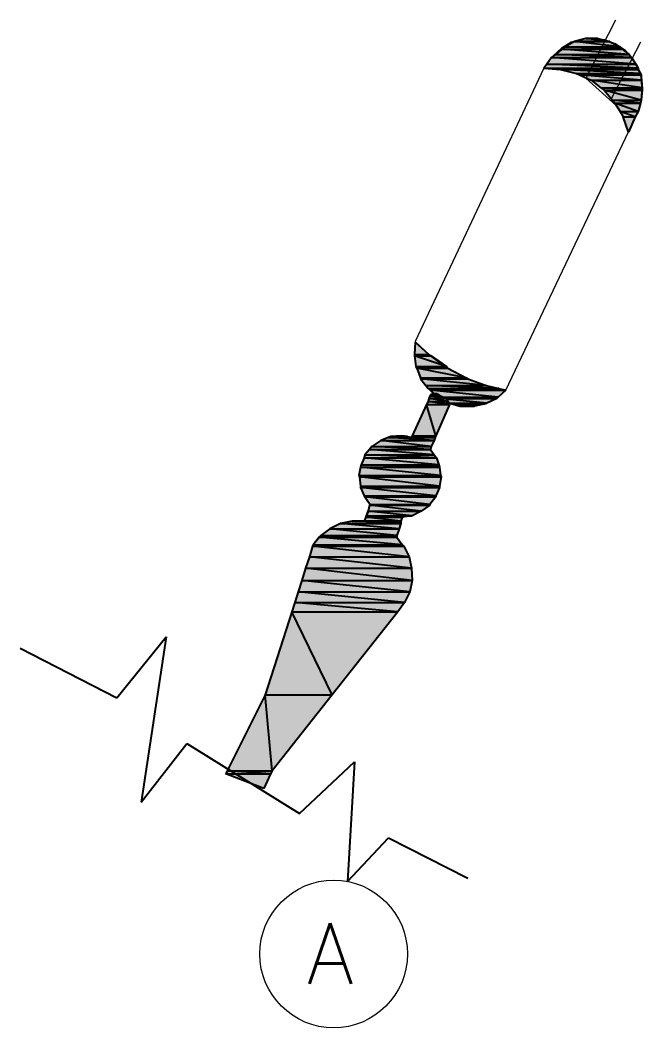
# Model space of a CAD drawing. Header units: millimetres. Extents: x 162108 to 399484, y 66362 to 138751.
# Drawn here: x 237464 to 238080, y 72262 to 73258 of the extents above; entities that cross this region are included whole.
import ezdxf

# ---------------------------------------------------------------- set-up
doc = ezdxf.new("R2010")
doc.units = ezdxf.units.MM
doc.header["$LTSCALE"] = 10
for name, color, linetype in [('12', 32, 'Continuous'), ('at_Entity', 7, 'Continuous'), ('at_Solid', 7, 'Continuous')]:
    doc.layers.add(name, color=color, linetype=linetype)
doc.styles.add('ROMANS', font='romans.shx')

msp = doc.modelspace()

# ---------------------------------------------------------------- hatches: boundary and pattern name
at = {"layer": 'at_Solid'}
for points in [[(238023.35, 73239.96), (238012.06, 73236.95), (238046.68, 73236.95)], [(238023.35, 73239.96), (238035.39, 73239.96), (238046.68, 73236.95)], [(238000.02, 73229.43), (237993.25, 73224.16), (238066.24, 73224.16)], [(238003.03, 73231.69), (238000.02, 73229.43), (238059.47, 73229.43)], [(238000.02, 73229.43), (238059.47, 73229.43), (238066.24, 73224.16)], [(238012.06, 73236.95), (238003.03, 73231.69), (238057.21, 73231.69)], [(238003.03, 73231.69), (238057.21, 73231.69), (238059.47, 73229.43)], [(238012.06, 73236.95), (238046.68, 73236.95), (238057.21, 73231.69)], [(237989.49, 73221.15), (237984.97, 73214.38), (238073.01, 73214.38)], [(237993.25, 73224.16), (237989.49, 73221.15), (238068.5, 73221.15)], [(237989.49, 73221.15), (238068.5, 73221.15), (238073.01, 73214.38)], [(237993.25, 73224.16), (238066.24, 73224.16), (238068.5, 73221.15)], [(237984.97, 73214.38), (237981.96, 73210.62), (238075.27, 73210.62)], [(237981.96, 73210.62), (237998.52, 73209.11), (238075.27, 73209.11)], [(237981.96, 73210.62), (238075.27, 73210.62), (238075.27, 73209.11)], [(237984.97, 73214.38), (238073.01, 73214.38), (238075.27, 73210.62)], [(237998.52, 73209.11), (238014.32, 73205.35), (238077.53, 73205.35)], [(237998.52, 73209.11), (238075.27, 73209.11), (238077.53, 73205.35)], [(238014.32, 73205.35), (238017.33, 73203.84), (238078.28, 73203.84)], [(238014.32, 73205.35), (238077.53, 73205.35), (238078.28, 73203.84)], [(238017.33, 73203.84), (238028.62, 73198.58), (238078.28, 73198.58)], [(238017.33, 73203.84), (238078.28, 73203.84), (238078.28, 73198.58)], [(238028.62, 73198.58), (238038.4, 73191.05), (238079.03, 73191.05)], [(238028.62, 73198.58), (238078.28, 73198.58), (238079.03, 73191.05)], [(238038.4, 73191.05), (238041.41, 73188.79), (238079.03, 73188.79)], [(238038.4, 73191.05), (238079.03, 73191.05), (238079.03, 73188.79)], [(238041.41, 73188.79), (238049.69, 73179.01), (238078.28, 73179.01)], [(238041.41, 73188.79), (238079.03, 73188.79), (238078.28, 73179.01)], [(238049.69, 73179.01), (238051.94, 73176), (238077.53, 73176)], [(238049.69, 73179.01), (238078.28, 73179.01), (238077.53, 73176)], [(238051.94, 73176), (238057.21, 73167.72), (238075.27, 73167.72)], [(238051.94, 73176), (238077.53, 73176), (238075.27, 73167.72)], [(238057.21, 73167.72), (238060.22, 73162.46), (238072.26, 73162.46)], [(238057.21, 73167.72), (238075.27, 73167.72), (238072.26, 73162.46)], [(238060.22, 73162.46), (238072.26, 73162.46), (238065.49, 73147.41)], [(237854.79, 72939.71), (237854.03, 72927.67), (237868.33, 72927.67)], [(237854.03, 72927.67), (237854.03, 72926.17), (237870.59, 72926.17)], [(237854.03, 72927.67), (237868.33, 72927.67), (237870.59, 72926.17)], [(237854.03, 72926.17), (237855.54, 72915.63), (237885.64, 72915.63)], [(237854.03, 72926.17), (237870.59, 72926.17), (237885.64, 72915.63)], [(237855.54, 72915.63), (237856.29, 72914.13), (237887.15, 72914.13)], [(237855.54, 72915.63), (237885.64, 72915.63), (237887.15, 72914.13)], [(237856.29, 72914.13), (237860.05, 72904.35), (237905.21, 72904.35)], [(237856.29, 72914.13), (237887.15, 72914.13), (237905.21, 72904.35)], [(237860.05, 72904.35), (237860.05, 72903.59), (237906.71, 72903.59)], [(237860.05, 72904.35), (237905.21, 72904.35), (237906.71, 72903.59)], [(237860.05, 72903.59), (237865.32, 72896.82), (237924.77, 72896.82)], [(237860.05, 72903.59), (237906.71, 72903.59), (237924.77, 72896.82)], [(237865.32, 72896.82), (237867.58, 72893.81), (237937.56, 72893.81)], [(237865.32, 72896.82), (237924.77, 72896.82), (237937.56, 72893.81)], [(237867.58, 72893.81), (237869.84, 72892.31), (237944.34, 72892.31)], [(237867.58, 72893.81), (237937.56, 72893.81), (237944.34, 72892.31)], [(237869.84, 72892.31), (237876.61, 72885.53), (237936.81, 72885.53)], [(237869.84, 72892.31), (237944.34, 72892.31), (237936.81, 72885.53)], [(237867.58, 72881.02), (237866.07, 72878.01), (237888.65, 72878.01)], [(237868.33, 72884.03), (237867.58, 72881.02), (237887.15, 72881.02)], [(237867.58, 72881.02), (237887.15, 72881.02), (237888.65, 72878.01)], [(237869.08, 72886.29), (237868.33, 72884.03), (237885.64, 72884.03)], [(237868.33, 72884.03), (237885.64, 72884.03), (237887.15, 72881.02)], [(237869.84, 72887.79), (237869.08, 72886.29), (237880.37, 72886.29)], [(237869.08, 72886.29), (237880.37, 72886.29), (237885.64, 72884.03)], [(237872.85, 72888.54), (237869.84, 72887.79), (237878.12, 72887.79)], [(237869.84, 72887.79), (237878.12, 72887.79), (237880.37, 72886.29)], [(237875.86, 72888.54), (237872.85, 72888.54), (237876.61, 72888.54)], [(237872.85, 72888.54), (237876.61, 72888.54), (237878.12, 72887.79)], [(237876.61, 72885.53), (237878.87, 72884.03), (237935.31, 72884.03)], [(237876.61, 72885.53), (237936.81, 72885.53), (237935.31, 72884.03)], [(237878.87, 72884.03), (237887.9, 72879.51), (237925.52, 72879.51)], [(237878.87, 72884.03), (237935.31, 72884.03), (237925.52, 72879.51)], [(237887.9, 72879.51), (237890.91, 72878.76), (237924.02, 72878.76)], [(237887.9, 72879.51), (237925.52, 72879.51), (237924.02, 72878.76)], [(237890.91, 72878.76), (237899.19, 72876.5), (237913.48, 72876.5)], [(237890.91, 72878.76), (237924.02, 72878.76), (237913.48, 72876.5)], [(237866.07, 72878.01), (237851.78, 72847.15), (237875.1, 72847.15)], [(237866.07, 72878.01), (237888.65, 72878.01), (237875.1, 72847.15)], [(237899.19, 72876.5), (237913.48, 72876.5), (237911.98, 72876.5)], [(237820.92, 72842.64), (237811.89, 72836.62), (237870.59, 72836.62)], [(237828.45, 72845.65), (237820.92, 72842.64), (237873.6, 72842.64)], [(237820.92, 72842.64), (237873.6, 72842.64), (237870.59, 72836.62)], [(237830.71, 72846.4), (237828.45, 72845.65), (237851.02, 72845.65)], [(237828.45, 72845.65), (237874.35, 72845.65), (237873.6, 72842.64)], [(237841.24, 72847.15), (237830.71, 72846.4), (237847.26, 72846.4)], [(237830.71, 72846.4), (237847.26, 72846.4), (237851.02, 72845.65)], [(237851.78, 72846.4), (237851.02, 72845.65), (237874.35, 72845.65)], [(237851.78, 72847.15), (237851.78, 72846.4), (237875.1, 72846.4)], [(237851.78, 72847.15), (237875.1, 72847.15), (237875.1, 72846.4)], [(237851.78, 72846.4), (237875.1, 72846.4), (237874.35, 72845.65)], [(237809.64, 72833.61), (237805.12, 72828.34), (237873.6, 72828.34)], [(237811.89, 72836.62), (237809.64, 72833.61), (237869.84, 72833.61)], [(237809.64, 72833.61), (237869.84, 72833.61), (237873.6, 72828.34)], [(237811.89, 72836.62), (237870.59, 72836.62), (237869.84, 72833.61)], [(237804.37, 72825.33), (237801.36, 72818.56), (237878.12, 72818.56)], [(237805.12, 72828.34), (237804.37, 72825.33), (237875.86, 72825.33)], [(237804.37, 72825.33), (237875.86, 72825.33), (237878.12, 72818.56)], [(237805.12, 72828.34), (237873.6, 72828.34), (237875.86, 72825.33)], [(237800.61, 72816.3), (237799.1, 72808.02), (237879.62, 72808.02)], [(237801.36, 72818.56), (237800.61, 72816.3), (237878.87, 72816.3)], [(237800.61, 72816.3), (237878.87, 72816.3), (237879.62, 72808.02)], [(237801.36, 72818.56), (237878.12, 72818.56), (237878.87, 72816.3)], [(237799.1, 72808.02), (237799.85, 72806.52), (237880.37, 72806.52)], [(237799.1, 72808.02), (237879.62, 72808.02), (237880.37, 72806.52)], [(237799.85, 72806.52), (237800.61, 72797.49), (237878.87, 72797.49)], [(237799.85, 72806.52), (237880.37, 72806.52), (237878.87, 72797.49)], [(237800.61, 72797.49), (237800.61, 72795.98), (237878.87, 72795.98)], [(237800.61, 72797.49), (237878.87, 72797.49), (237878.87, 72795.98)], [(237800.61, 72795.98), (237804.37, 72787.71), (237875.1, 72787.71)], [(237800.61, 72795.98), (237878.87, 72795.98), (237875.1, 72787.71)], [(237804.37, 72787.71), (237805.12, 72786.95), (237875.1, 72786.95)], [(237804.37, 72787.71), (237875.1, 72787.71), (237875.1, 72786.95)], [(237805.12, 72786.95), (237810.39, 72779.43), (237869.08, 72779.43)], [(237805.12, 72786.95), (237875.1, 72786.95), (237869.08, 72779.43)], [(237810.39, 72779.43), (237809.64, 72778.68), (237869.08, 72778.68)], [(237810.39, 72779.43), (237869.08, 72779.43), (237869.08, 72778.68)], [(237808.13, 72772.66), (237806.63, 72768.14), (237851.78, 72768.14)], [(237809.64, 72778.68), (237808.13, 72772.66), (237860.81, 72772.66)], [(237808.13, 72772.66), (237860.81, 72772.66), (237851.78, 72768.14)], [(237809.64, 72778.68), (237869.08, 72778.68), (237860.81, 72772.66)], [(237781.04, 72760.62), (237770.51, 72755.35), (237838.98, 72755.35)], [(237792.33, 72762.87), (237781.04, 72760.62), (237840.49, 72760.62)], [(237781.04, 72760.62), (237840.49, 72760.62), (237838.98, 72755.35)], [(237793.08, 72762.87), (237792.33, 72762.87), (237804.37, 72762.87)], [(237792.33, 72762.87), (237840.49, 72762.87), (237840.49, 72760.62)], [(237805.87, 72766.64), (237804.37, 72762.87), (237840.49, 72762.87)], [(237806.63, 72768.14), (237805.87, 72766.64), (237841.99, 72766.64)], [(237805.87, 72766.64), (237841.99, 72766.64), (237840.49, 72762.87)], [(237806.63, 72768.14), (237851.78, 72768.14), (237841.99, 72766.64)], [(237770.51, 72755.35), (237761.48, 72748.58), (237836.73, 72748.58)], [(237770.51, 72755.35), (237838.98, 72755.35), (237836.73, 72748.58)], [(237753.95, 72739.55), (237753.2, 72738.04), (237843.5, 72738.04)], [(237759.97, 72747.07), (237753.95, 72739.55), (237841.99, 72739.55)], [(237753.95, 72739.55), (237841.99, 72739.55), (237843.5, 72738.04)], [(237761.48, 72748.58), (237759.97, 72747.07), (237836.73, 72747.07)], [(237759.97, 72747.07), (237836.73, 72747.07), (237841.99, 72739.55)], [(237761.48, 72748.58), (237836.73, 72748.58), (237836.73, 72747.07)], [(237753.2, 72738.04), (237750.19, 72727.51), (237848.77, 72727.51)], [(237753.2, 72738.04), (237843.5, 72738.04), (237848.77, 72727.51)], [(237750.19, 72727.51), (237746.43, 72716.22), (237851.02, 72716.22)], [(237750.19, 72727.51), (237848.77, 72727.51), (237851.02, 72716.22)], [(237746.43, 72716.22), (237742.66, 72704.18), (237851.78, 72704.18)], [(237746.43, 72716.22), (237851.02, 72716.22), (237851.78, 72704.18)], [(237742.66, 72704.18), (237738.9, 72692.89), (237849.52, 72692.89)], [(237742.66, 72704.18), (237851.78, 72704.18), (237849.52, 72692.89)], [(237738.9, 72692.89), (237735.89, 72682.36), (237844.25, 72682.36)], [(237738.9, 72692.89), (237849.52, 72692.89), (237844.25, 72682.36)], [(237735.89, 72682.36), (237732.88, 72673.33), (237837.48, 72673.33)], [(237735.89, 72682.36), (237844.25, 72682.36), (237837.48, 72673.33)], [(237732.88, 72673.33), (237706.54, 72591.3), (237772.76, 72591.3)], [(237732.88, 72673.33), (237837.48, 72673.33), (237772.76, 72591.3)], [(237706.54, 72591.3), (237668.92, 72516.05), (237713.32, 72516.05)], [(237706.54, 72591.3), (237772.76, 72591.3), (237713.32, 72516.05)], [(237668.92, 72516.05), (237667.41, 72513.04), (237711.81, 72513.04)], [(237667.41, 72513.04), (237711.81, 72513.04), (237705.04, 72498.74)], [(237668.92, 72516.05), (237713.32, 72516.05), (237711.81, 72513.04)]]:
    msp.add_hatch(color=7, dxfattribs=at).paths.add_polyline_path(points)

# ---------------------------------------------------------------- linework, layer by layer
at = {"layer": 'at_Entity', "color": 7, "lineweight": 5}
for p, q in [((238052.7, 73258.02, -0.03), (238023.35, 73200.83, -0.03)), ((238020.34, 73239.21, -0.03), (238009.05, 73236.2, -0.03)), ((238031.63, 73239.96, -0.03), (238020.34, 73239.21, -0.03)), ((238042.16, 73238.46, -0.03), (238031.63, 73239.96, -0.03)), ((238052.7, 73234.7, -0.03), (238042.16, 73238.46, -0.03)), ((238000.02, 73229.43, -0.03), (237989.49, 73221.15, -0.03)), ((237999.27, 73230.18, -0.03), (237990.99, 73222.66, -0.03)), ((238009.05, 73236.2, -0.03), (237999.27, 73230.18, -0.03)), ((238012.06, 73236.95, -0.03), (238000.02, 73229.43, -0.03)), ((238077.53, 73236.2, -0.03), (238048.18, 73179.76, -0.03)), ((238062.48, 73227.92, -0.03), (238052.7, 73234.7, -0.03)), ((238070, 73219.65, -0.03), (238062.48, 73227.92, -0.03)), ((237989.49, 73221.15, -0.03), (237981.96, 73210.62, -0.03)), ((238075.27, 73209.86, -0.03), (238070, 73219.65, -0.03)), ((237981.96, 73210.62, -0.03), (237854.79, 72940.47, -0.03)), ((237998.52, 73209.11, -0.03), (237981.96, 73210.62, -0.03)), ((238014.32, 73205.35, -0.03), (237998.52, 73209.11, -0.03)), ((238079.03, 73199.33, -0.03), (238075.27, 73209.86, -0.03)), ((238028.62, 73198.58, -0.03), (238014.32, 73205.35, -0.03)), ((238023.35, 73200.83, -0.03), (238053.45, 73173.74, -0.03)), ((238041.41, 73188.79, -0.03), (238028.62, 73198.58, -0.03)), ((238078.28, 73203.84, -0.03), (238079.03, 73191.05, -0.03)), ((238079.79, 73188.04, -0.03), (238079.03, 73199.33, -0.03)), ((238051.94, 73176, -0.03), (238041.41, 73188.79, -0.03)), ((238078.28, 73179.01, -0.03), (238079.03, 73191.05, -0.03)), ((238075.27, 73167.72, -0.03), (238078.28, 73179.01, -0.03)), ((237944.34, 72892.31, -0.03), (238075.27, 73167.72, -0.03)), ((238060.22, 73162.46, -0.03), (238051.94, 73176, -0.03)), ((238065.49, 73147.41, -0.03), (238060.22, 73162.46, -0.03)), ((237854.79, 72939.71, -0.03), (237854.03, 72927.67, -0.03)), ((237854.79, 72940.47, -0.03), (237869.84, 72926.17, -0.03)), ((237854.03, 72927.67, -0.03), (237855.54, 72915.63, -0.03)), ((237869.84, 72926.17, -0.03), (237886.39, 72914.13, -0.03)), ((237855.54, 72915.63, -0.03), (237860.05, 72903.59, -0.03)), ((237886.39, 72914.13, -0.03), (237905.21, 72904.35, -0.03)), ((237860.05, 72903.59, -0.03), (237867.58, 72893.81, -0.03)), ((237861.56, 72905.1, -0.03), (237860.81, 72903.59, -0.03)), ((237905.21, 72904.35, -0.03), (237924.77, 72896.82, -0.03)), ((237867.58, 72893.81, -0.03), (237876.61, 72885.53, -0.03)), ((237924.77, 72896.82, -0.03), (237944.34, 72892.31, -0.03)), ((237935.31, 72884.03, -0.03), (237944.34, 72892.31, -0.03)), ((237876.61, 72885.53, -0.03), (237887.9, 72879.51, -0.03)), ((237887.9, 72879.51, -0.03), (237899.19, 72876.5, -0.03)), ((237911.98, 72876.5, -0.03), (237924.02, 72878.76, -0.03)), ((237924.02, 72878.76, -0.03), (237935.31, 72884.03, -0.03)), ((237899.19, 72876.5, -0.03), (237911.98, 72876.5, -0.03)), ((237820.92, 72842.64, -0.03), (237811.89, 72836.62, -0.03)), ((237830.71, 72846.4, -0.03), (237820.92, 72842.64, -0.03)), ((237841.24, 72847.15, -0.03), (237830.71, 72846.4, -0.03)), ((237851.02, 72845.65, -0.03), (237841.24, 72847.15, -0.03)), ((237811.89, 72836.62, -0.03), (237805.12, 72828.34, -0.03)), ((237805.12, 72828.34, -0.03), (237801.36, 72818.56, -0.03)), ((237801.36, 72818.56, -0.03), (237799.1, 72808.02, -0.03)), ((237799.1, 72808.02, -0.03), (237800.61, 72797.49, -0.03)), ((237800.61, 72797.49, -0.03), (237804.37, 72787.71, -0.03)), ((237804.37, 72787.71, -0.03), (237810.39, 72779.43, -0.03)), ((237804.37, 72762.87, -0.03), (237810.39, 72779.43, -0.03)), ((237781.79, 72760.62, -0.03), (237770.51, 72755.35, -0.03)), ((237793.08, 72762.87, -0.03), (237781.79, 72760.62, -0.03)), ((237804.37, 72762.87, -0.03), (237793.08, 72762.87, -0.03)), ((237836.73, 72747.07, -0.03), (237841.99, 72766.64, -0.03)), ((237770.51, 72755.35, -0.03), (237761.48, 72748.58, -0.03)), ((237706.54, 72591.3, -0.03), (237753.95, 72739.55, -0.03)), ((237761.48, 72748.58, -0.03), (237753.95, 72739.55, -0.03)), ((237843.5, 72738.04, -0.03), (237836.73, 72747.07, -0.03)), ((237848.77, 72727.51, -0.03), (237843.5, 72738.04, -0.03)), ((237851.02, 72716.22, -0.03), (237848.77, 72727.51, -0.03)), ((237851.78, 72704.18, -0.03), (237851.02, 72716.22, -0.03)), ((237849.52, 72692.89, -0.03), (237851.78, 72704.18, -0.03)), ((237844.25, 72682.36, -0.03), (237849.52, 72692.89, -0.03)), ((237837.48, 72673.33, -0.03), (237844.25, 72682.36, -0.03)), ((237712.56, 72515.3, -0.03), (237837.48, 72673.33, -0.03))]:
    msp.add_line(p, q, dxfattribs=at)
at = {"layer": 'at_Entity', "color": 7}
for p, q in [((238023.35, 73239.96, -0.03), (238012.06, 73236.95, -0.03)), ((238035.39, 73239.96, -0.03), (238023.35, 73239.96, -0.03)), ((238023.35, 73239.96, -0.03), (238035.39, 73239.96, -0.03)), ((238046.68, 73236.95, -0.03), (238023.35, 73239.96, -0.03)), ((238023.35, 73239.96, -0.03), (238035.39, 73239.96, -0.03)), ((238046.68, 73236.95, -0.03), (238023.35, 73239.96, -0.03)), ((238035.39, 73239.96, -0.03), (238046.68, 73236.95, -0.03)), ((238000.02, 73229.43, -0.03), (237993.25, 73224.16, -0.03)), ((238003.03, 73231.69, -0.03), (238000.02, 73229.43, -0.03)), ((238000.02, 73229.43, -0.03), (238059.47, 73229.43, -0.03)), ((238066.24, 73224.16, -0.03), (238000.02, 73229.43, -0.03)), ((238000.02, 73229.43, -0.03), (238059.47, 73229.43, -0.03)), ((238066.24, 73224.16, -0.03), (238000.02, 73229.43, -0.03)), ((238012.06, 73236.95, -0.03), (238003.03, 73231.69, -0.03)), ((238003.03, 73231.69, -0.03), (238057.21, 73231.69, -0.03)), ((238059.47, 73229.43, -0.03), (238003.03, 73231.69, -0.03)), ((238003.03, 73231.69, -0.03), (238057.21, 73231.69, -0.03)), ((238059.47, 73229.43, -0.03), (238003.03, 73231.69, -0.03)), ((238012.06, 73236.95, -0.03), (238046.68, 73236.95, -0.03)), ((238012.06, 73236.95, -0.03), (238046.68, 73236.95, -0.03)), ((238046.68, 73236.95, -0.03), (238012.06, 73236.95, -0.03)), ((238012.06, 73236.95, -0.03), (238046.68, 73236.95, -0.03)), ((238046.68, 73236.95, -0.03), (238012.06, 73236.95, -0.03)), ((238057.21, 73231.69, -0.03), (238012.06, 73236.95, -0.03)), ((238012.06, 73236.95, -0.03), (238046.68, 73236.95, -0.03)), ((238057.21, 73231.69, -0.03), (238012.06, 73236.95, -0.03)), ((238046.68, 73236.95, -0.03), (238057.21, 73231.69, -0.03)), ((238057.21, 73231.69, -0.03), (238059.47, 73229.43, -0.03)), ((238059.47, 73229.43, -0.03), (238066.24, 73224.16, -0.03)), ((237989.49, 73221.15, -0.03), (237984.97, 73214.38, -0.03)), ((237993.25, 73224.16, -0.03), (237989.49, 73221.15, -0.03)), ((237989.49, 73221.15, -0.03), (238068.5, 73221.15, -0.03)), ((238073.01, 73214.38, -0.03), (237989.49, 73221.15, -0.03)), ((237989.49, 73221.15, -0.03), (238068.5, 73221.15, -0.03)), ((238073.01, 73214.38, -0.03), (237989.49, 73221.15, -0.03)), ((237993.25, 73224.16, -0.03), (238066.24, 73224.16, -0.03)), ((238068.5, 73221.15, -0.03), (237993.25, 73224.16, -0.03)), ((237993.25, 73224.16, -0.03), (238066.24, 73224.16, -0.03)), ((238068.5, 73221.15, -0.03), (237993.25, 73224.16, -0.03)), ((238066.24, 73224.16, -0.03), (238068.5, 73221.15, -0.03)), ((238068.5, 73221.15, -0.03), (238073.01, 73214.38, -0.03)), ((237984.97, 73214.38, -0.03), (237981.96, 73210.62, -0.03)), ((237981.96, 73210.62, -0.03), (238075.27, 73210.62, -0.03)), ((237981.96, 73210.62, -0.03), (237998.52, 73209.11, -0.03)), ((238075.27, 73209.11, -0.03), (237981.96, 73210.62, -0.03)), ((237981.96, 73210.62, -0.03), (238075.27, 73210.62, -0.03)), ((238075.27, 73209.11, -0.03), (237981.96, 73210.62, -0.03)), ((237984.97, 73214.38, -0.03), (238073.01, 73214.38, -0.03)), ((238075.27, 73210.62, -0.03), (237984.97, 73214.38, -0.03)), ((237984.97, 73214.38, -0.03), (238073.01, 73214.38, -0.03)), ((238075.27, 73210.62, -0.03), (237984.97, 73214.38, -0.03)), ((237998.52, 73209.11, -0.03), (238075.27, 73209.11, -0.03)), ((237998.52, 73209.11, -0.03), (238014.32, 73205.35, -0.03)), ((238077.53, 73205.35, -0.03), (237998.52, 73209.11, -0.03)), ((237998.52, 73209.11, -0.03), (238075.27, 73209.11, -0.03)), ((238077.53, 73205.35, -0.03), (237998.52, 73209.11, -0.03)), ((238073.01, 73214.38, -0.03), (238075.27, 73210.62, -0.03)), ((238075.27, 73210.62, -0.03), (238075.27, 73209.11, -0.03)), ((238075.27, 73209.11, -0.03), (238077.53, 73205.35, -0.03)), ((238014.32, 73205.35, -0.03), (238077.53, 73205.35, -0.03)), ((238014.32, 73205.35, -0.03), (238017.33, 73203.84, -0.03)), ((238078.28, 73203.84, -0.03), (238014.32, 73205.35, -0.03)), ((238014.32, 73205.35, -0.03), (238077.53, 73205.35, -0.03)), ((238078.28, 73203.84, -0.03), (238014.32, 73205.35, -0.03)), ((238017.33, 73203.84, -0.03), (238078.28, 73203.84, -0.03)), ((238017.33, 73203.84, -0.03), (238028.62, 73198.58, -0.03)), ((238078.28, 73198.58, -0.03), (238017.33, 73203.84, -0.03)), ((238017.33, 73203.84, -0.03), (238078.28, 73203.84, -0.03)), ((238078.28, 73198.58, -0.03), (238017.33, 73203.84, -0.03)), ((238028.62, 73198.58, -0.03), (238078.28, 73198.58, -0.03)), ((238028.62, 73198.58, -0.03), (238038.4, 73191.05, -0.03)), ((238079.03, 73191.05, -0.03), (238028.62, 73198.58, -0.03)), ((238028.62, 73198.58, -0.03), (238078.28, 73198.58, -0.03)), ((238079.03, 73191.05, -0.03), (238028.62, 73198.58, -0.03)), ((238077.53, 73205.35, -0.03), (238078.28, 73203.84, -0.03)), ((238078.28, 73203.84, -0.03), (238078.28, 73198.58, -0.03)), ((238078.28, 73198.58, -0.03), (238079.03, 73191.05, -0.03)), ((238038.4, 73191.05, -0.03), (238079.03, 73191.05, -0.03)), ((238038.4, 73191.05, -0.03), (238041.41, 73188.79, -0.03)), ((238079.03, 73188.79, -0.03), (238038.4, 73191.05, -0.03)), ((238038.4, 73191.05, -0.03), (238079.03, 73191.05, -0.03)), ((238079.03, 73188.79, -0.03), (238038.4, 73191.05, -0.03)), ((238041.41, 73188.79, -0.03), (238079.03, 73188.79, -0.03)), ((238041.41, 73188.79, -0.03), (238049.69, 73179.01, -0.03)), ((238078.28, 73179.01, -0.03), (238041.41, 73188.79, -0.03)), ((238041.41, 73188.79, -0.03), (238079.03, 73188.79, -0.03)), ((238078.28, 73179.01, -0.03), (238041.41, 73188.79, -0.03)), ((238079.03, 73188.79, -0.03), (238078.28, 73179.01, -0.03)), ((238079.03, 73191.05, -0.03), (238079.03, 73188.79, -0.03)), ((238049.69, 73179.01, -0.03), (238078.28, 73179.01, -0.03)), ((238049.69, 73179.01, -0.03), (238051.94, 73176, -0.03)), ((238077.53, 73176, -0.03), (238049.69, 73179.01, -0.03)), ((238049.69, 73179.01, -0.03), (238078.28, 73179.01, -0.03)), ((238077.53, 73176, -0.03), (238049.69, 73179.01, -0.03)), ((238078.28, 73179.01, -0.03), (238077.53, 73176, -0.03)), ((238051.94, 73176, -0.03), (238077.53, 73176, -0.03)), ((238051.94, 73176, -0.03), (238057.21, 73167.72, -0.03)), ((238075.27, 73167.72, -0.03), (238051.94, 73176, -0.03)), ((238051.94, 73176, -0.03), (238077.53, 73176, -0.03)), ((238075.27, 73167.72, -0.03), (238051.94, 73176, -0.03)), ((238057.21, 73167.72, -0.03), (238075.27, 73167.72, -0.03)), ((238057.21, 73167.72, -0.03), (238060.22, 73162.46, -0.03)), ((238072.26, 73162.46, -0.03), (238057.21, 73167.72, -0.03)), ((238057.21, 73167.72, -0.03), (238075.27, 73167.72, -0.03)), ((238072.26, 73162.46, -0.03), (238057.21, 73167.72, -0.03)), ((238075.27, 73167.72, -0.03), (238072.26, 73162.46, -0.03)), ((238077.53, 73176, -0.03), (238075.27, 73167.72, -0.03)), ((238060.22, 73162.46, -0.03), (238072.26, 73162.46, -0.03)), ((238060.22, 73162.46, -0.03), (238072.26, 73162.46, -0.03)), ((238065.49, 73147.41, -0.03), (238060.22, 73162.46, -0.03)), ((238072.26, 73162.46, -0.03), (238065.49, 73147.41, -0.03)), ((237854.79, 72939.71, -0.03), (237854.03, 72927.67, -0.03)), ((237868.33, 72927.67, -0.03), (237854.79, 72939.71, -0.03)), ((237854.03, 72927.67, -0.03), (237868.33, 72927.67, -0.03)), ((237854.03, 72927.67, -0.03), (237854.03, 72926.17, -0.03)), ((237870.59, 72926.17, -0.03), (237854.03, 72927.67, -0.03)), ((237854.03, 72927.67, -0.03), (237868.33, 72927.67, -0.03)), ((237870.59, 72926.17, -0.03), (237854.03, 72927.67, -0.03)), ((237854.03, 72926.17, -0.03), (237870.59, 72926.17, -0.03)), ((237854.03, 72926.17, -0.03), (237855.54, 72915.63, -0.03)), ((237885.64, 72915.63, -0.03), (237854.03, 72926.17, -0.03)), ((237854.03, 72926.17, -0.03), (237870.59, 72926.17, -0.03)), ((237885.64, 72915.63, -0.03), (237854.03, 72926.17, -0.03)), ((237868.33, 72927.67, -0.03), (237870.59, 72926.17, -0.03)), ((237870.59, 72926.17, -0.03), (237885.64, 72915.63, -0.03)), ((237855.54, 72915.63, -0.03), (237885.64, 72915.63, -0.03)), ((237855.54, 72915.63, -0.03), (237856.29, 72914.13, -0.03)), ((237887.15, 72914.13, -0.03), (237855.54, 72915.63, -0.03)), ((237855.54, 72915.63, -0.03), (237885.64, 72915.63, -0.03)), ((237887.15, 72914.13, -0.03), (237855.54, 72915.63, -0.03)), ((237856.29, 72914.13, -0.03), (237887.15, 72914.13, -0.03)), ((237856.29, 72914.13, -0.03), (237860.05, 72904.35, -0.03)), ((237905.21, 72904.35, -0.03), (237856.29, 72914.13, -0.03)), ((237856.29, 72914.13, -0.03), (237887.15, 72914.13, -0.03)), ((237905.21, 72904.35, -0.03), (237856.29, 72914.13, -0.03)), ((237885.64, 72915.63, -0.03), (237887.15, 72914.13, -0.03)), ((237887.15, 72914.13, -0.03), (237905.21, 72904.35, -0.03)), ((237860.05, 72904.35, -0.03), (237905.21, 72904.35, -0.03)), ((237860.05, 72904.35, -0.03), (237860.05, 72903.59, -0.03)), ((237906.71, 72903.59, -0.03), (237860.05, 72904.35, -0.03)), ((237860.05, 72904.35, -0.03), (237905.21, 72904.35, -0.03)), ((237906.71, 72903.59, -0.03), (237860.05, 72904.35, -0.03)), ((237860.05, 72903.59, -0.03), (237906.71, 72903.59, -0.03)), ((237860.05, 72903.59, -0.03), (237865.32, 72896.82, -0.03)), ((237924.77, 72896.82, -0.03), (237860.05, 72903.59, -0.03)), ((237860.05, 72903.59, -0.03), (237906.71, 72903.59, -0.03)), ((237924.77, 72896.82, -0.03), (237860.05, 72903.59, -0.03)), ((237905.21, 72904.35, -0.03), (237906.71, 72903.59, -0.03)), ((237906.71, 72903.59, -0.03), (237924.77, 72896.82, -0.03)), ((237865.32, 72896.82, -0.03), (237924.77, 72896.82, -0.03)), ((237865.32, 72896.82, -0.03), (237867.58, 72893.81, -0.03)), ((237937.56, 72893.81, -0.03), (237865.32, 72896.82, -0.03)), ((237865.32, 72896.82, -0.03), (237924.77, 72896.82, -0.03)), ((237937.56, 72893.81, -0.03), (237865.32, 72896.82, -0.03)), ((237867.58, 72893.81, -0.03), (237937.56, 72893.81, -0.03)), ((237867.58, 72893.81, -0.03), (237869.84, 72892.31, -0.03)), ((237944.34, 72892.31, -0.03), (237867.58, 72893.81, -0.03)), ((237867.58, 72893.81, -0.03), (237937.56, 72893.81, -0.03)), ((237944.34, 72892.31, -0.03), (237867.58, 72893.81, -0.03)), ((237869.84, 72892.31, -0.03), (237944.34, 72892.31, -0.03)), ((237869.84, 72892.31, -0.03), (237876.61, 72885.53, -0.03)), ((237936.81, 72885.53, -0.03), (237869.84, 72892.31, -0.03)), ((237869.84, 72892.31, -0.03), (237944.34, 72892.31, -0.03)), ((237936.81, 72885.53, -0.03), (237869.84, 72892.31, -0.03)), ((237924.77, 72896.82, -0.03), (237937.56, 72893.81, -0.03)), ((237944.34, 72892.31, -0.03), (237936.81, 72885.53, -0.03)), ((237937.56, 72893.81, -0.03), (237944.34, 72892.31, -0.03)), ((237867.58, 72881.02, -0.03), (237866.07, 72878.01, -0.03)), ((237868.33, 72884.03, -0.03), (237867.58, 72881.02, -0.03)), ((237867.58, 72881.02, -0.03), (237887.15, 72881.02, -0.03)), ((237888.65, 72878.01, -0.03), (237867.58, 72881.02, -0.03)), ((237867.58, 72881.02, -0.03), (237887.15, 72881.02, -0.03)), ((237888.65, 72878.01, -0.03), (237867.58, 72881.02, -0.03)), ((237869.08, 72886.29, -0.03), (237868.33, 72884.03, -0.03)), ((237868.33, 72884.03, -0.03), (237885.64, 72884.03, -0.03)), ((237887.15, 72881.02, -0.03), (237868.33, 72884.03, -0.03)), ((237868.33, 72884.03, -0.03), (237885.64, 72884.03, -0.03)), ((237887.15, 72881.02, -0.03), (237868.33, 72884.03, -0.03)), ((237869.84, 72887.79, -0.03), (237869.08, 72886.29, -0.03)), ((237869.08, 72886.29, -0.03), (237880.37, 72886.29, -0.03)), ((237885.64, 72884.03, -0.03), (237869.08, 72886.29, -0.03)), ((237869.08, 72886.29, -0.03), (237880.37, 72886.29, -0.03)), ((237885.64, 72884.03, -0.03), (237869.08, 72886.29, -0.03)), ((237872.85, 72888.54, -0.03), (237869.84, 72887.79, -0.03)), ((237869.84, 72887.79, -0.03), (237878.12, 72887.79, -0.03)), ((237880.37, 72886.29, -0.03), (237869.84, 72887.79, -0.03)), ((237869.84, 72887.79, -0.03), (237878.12, 72887.79, -0.03)), ((237880.37, 72886.29, -0.03), (237869.84, 72887.79, -0.03)), ((237875.86, 72888.54, -0.03), (237872.85, 72888.54, -0.03)), ((237872.85, 72888.54, -0.03), (237876.61, 72888.54, -0.03)), ((237878.12, 72887.79, -0.03), (237872.85, 72888.54, -0.03)), ((237872.85, 72888.54, -0.03), (237876.61, 72888.54, -0.03)), ((237878.12, 72887.79, -0.03), (237872.85, 72888.54, -0.03)), ((237876.61, 72888.54, -0.03), (237875.86, 72888.54, -0.03)), ((237876.61, 72888.54, -0.03), (237878.12, 72887.79, -0.03)), ((237876.61, 72885.53, -0.03), (237936.81, 72885.53, -0.03)), ((237876.61, 72885.53, -0.03), (237878.87, 72884.03, -0.03)), ((237935.31, 72884.03, -0.03), (237876.61, 72885.53, -0.03)), ((237876.61, 72885.53, -0.03), (237936.81, 72885.53, -0.03)), ((237935.31, 72884.03, -0.03), (237876.61, 72885.53, -0.03)), ((237878.12, 72887.79, -0.03), (237880.37, 72886.29, -0.03)), ((237878.87, 72884.03, -0.03), (237935.31, 72884.03, -0.03)), ((237878.87, 72884.03, -0.03), (237887.9, 72879.51, -0.03)), ((237925.52, 72879.51, -0.03), (237878.87, 72884.03, -0.03)), ((237878.87, 72884.03, -0.03), (237935.31, 72884.03, -0.03)), ((237925.52, 72879.51, -0.03), (237878.87, 72884.03, -0.03)), ((237880.37, 72886.29, -0.03), (237885.64, 72884.03, -0.03)), ((237885.64, 72884.03, -0.03), (237887.15, 72881.02, -0.03)), ((237887.15, 72881.02, -0.03), (237888.65, 72878.01, -0.03)), ((237887.9, 72879.51, -0.03), (237925.52, 72879.51, -0.03)), ((237887.9, 72879.51, -0.03), (237890.91, 72878.76, -0.03)), ((237924.02, 72878.76, -0.03), (237887.9, 72879.51, -0.03)), ((237887.9, 72879.51, -0.03), (237925.52, 72879.51, -0.03)), ((237924.02, 72878.76, -0.03), (237887.9, 72879.51, -0.03)), ((237890.91, 72878.76, -0.03), (237924.02, 72878.76, -0.03)), ((237890.91, 72878.76, -0.03), (237899.19, 72876.5, -0.03)), ((237913.48, 72876.5, -0.03), (237890.91, 72878.76, -0.03)), ((237890.91, 72878.76, -0.03), (237924.02, 72878.76, -0.03)), ((237913.48, 72876.5, -0.03), (237890.91, 72878.76, -0.03)), ((237924.02, 72878.76, -0.03), (237913.48, 72876.5, -0.03)), ((237925.52, 72879.51, -0.03), (237924.02, 72878.76, -0.03)), ((237935.31, 72884.03, -0.03), (237925.52, 72879.51, -0.03)), ((237936.81, 72885.53, -0.03), (237935.31, 72884.03, -0.03)), ((237866.07, 72878.01, -0.03), (237851.78, 72847.15, -0.03)), ((237866.07, 72878.01, -0.03), (237888.65, 72878.01, -0.03)), ((237875.1, 72847.15, -0.03), (237866.07, 72878.01, -0.03)), ((237866.07, 72878.01, -0.03), (237888.65, 72878.01, -0.03)), ((237875.1, 72847.15, -0.03), (237866.07, 72878.01, -0.03)), ((237888.65, 72878.01, -0.03), (237875.1, 72847.15, -0.03)), ((237899.19, 72876.5, -0.03), (237913.48, 72876.5, -0.03)), ((237899.19, 72876.5, -0.03), (237913.48, 72876.5, -0.03)), ((237911.98, 72876.5, -0.03), (237899.19, 72876.5, -0.03)), ((237913.48, 72876.5, -0.03), (237911.98, 72876.5, -0.03)), ((237820.92, 72842.64, -0.03), (237811.89, 72836.62, -0.03)), ((237828.45, 72845.65, -0.03), (237820.92, 72842.64, -0.03)), ((237820.92, 72842.64, -0.03), (237873.6, 72842.64, -0.03)), ((237870.59, 72836.62, -0.03), (237820.92, 72842.64, -0.03)), ((237820.92, 72842.64, -0.03), (237873.6, 72842.64, -0.03)), ((237870.59, 72836.62, -0.03), (237820.92, 72842.64, -0.03)), ((237830.71, 72846.4, -0.03), (237828.45, 72845.65, -0.03)), ((237828.45, 72845.65, -0.03), (237851.02, 72845.65, -0.03)), ((237873.6, 72842.64, -0.03), (237828.45, 72845.65, -0.03)), ((237828.45, 72845.65, -0.03), (237874.35, 72845.65, -0.03)), ((237873.6, 72842.64, -0.03), (237828.45, 72845.65, -0.03)), ((237841.24, 72847.15, -0.03), (237830.71, 72846.4, -0.03)), ((237830.71, 72846.4, -0.03), (237847.26, 72846.4, -0.03)), ((237851.02, 72845.65, -0.03), (237830.71, 72846.4, -0.03)), ((237830.71, 72846.4, -0.03), (237847.26, 72846.4, -0.03)), ((237851.02, 72845.65, -0.03), (237830.71, 72846.4, -0.03)), ((237847.26, 72846.4, -0.03), (237841.24, 72847.15, -0.03)), ((237847.26, 72846.4, -0.03), (237851.02, 72845.65, -0.03)), ((237851.78, 72846.4, -0.03), (237851.02, 72845.65, -0.03)), ((237851.02, 72845.65, -0.03), (237874.35, 72845.65, -0.03)), ((237851.78, 72847.15, -0.03), (237875.1, 72847.15, -0.03)), ((237851.78, 72847.15, -0.03), (237851.78, 72846.4, -0.03)), ((237875.1, 72846.4, -0.03), (237851.78, 72847.15, -0.03)), ((237851.78, 72847.15, -0.03), (237875.1, 72847.15, -0.03)), ((237875.1, 72846.4, -0.03), (237851.78, 72847.15, -0.03)), ((237851.78, 72846.4, -0.03), (237875.1, 72846.4, -0.03)), ((237874.35, 72845.65, -0.03), (237851.78, 72846.4, -0.03)), ((237851.78, 72846.4, -0.03), (237875.1, 72846.4, -0.03)), ((237874.35, 72845.65, -0.03), (237851.78, 72846.4, -0.03)), ((237873.6, 72842.64, -0.03), (237870.59, 72836.62, -0.03)), ((237874.35, 72845.65, -0.03), (237873.6, 72842.64, -0.03)), ((237875.1, 72846.4, -0.03), (237874.35, 72845.65, -0.03)), ((237875.1, 72847.15, -0.03), (237875.1, 72846.4, -0.03)), ((237809.64, 72833.61, -0.03), (237805.12, 72828.34, -0.03)), ((237811.89, 72836.62, -0.03), (237809.64, 72833.61, -0.03)), ((237809.64, 72833.61, -0.03), (237869.84, 72833.61, -0.03)), ((237873.6, 72828.34, -0.03), (237809.64, 72833.61, -0.03)), ((237809.64, 72833.61, -0.03), (237869.84, 72833.61, -0.03)), ((237873.6, 72828.34, -0.03), (237809.64, 72833.61, -0.03)), ((237811.89, 72836.62, -0.03), (237870.59, 72836.62, -0.03)), ((237869.84, 72833.61, -0.03), (237811.89, 72836.62, -0.03)), ((237811.89, 72836.62, -0.03), (237870.59, 72836.62, -0.03)), ((237869.84, 72833.61, -0.03), (237811.89, 72836.62, -0.03)), ((237870.59, 72836.62, -0.03), (237869.84, 72833.61, -0.03)), ((237869.84, 72833.61, -0.03), (237873.6, 72828.34, -0.03)), ((237804.37, 72825.33, -0.03), (237801.36, 72818.56, -0.03)), ((237805.12, 72828.34, -0.03), (237804.37, 72825.33, -0.03)), ((237804.37, 72825.33, -0.03), (237875.86, 72825.33, -0.03)), ((237878.12, 72818.56, -0.03), (237804.37, 72825.33, -0.03)), ((237804.37, 72825.33, -0.03), (237875.86, 72825.33, -0.03)), ((237878.12, 72818.56, -0.03), (237804.37, 72825.33, -0.03)), ((237805.12, 72828.34, -0.03), (237873.6, 72828.34, -0.03)), ((237875.86, 72825.33, -0.03), (237805.12, 72828.34, -0.03)), ((237805.12, 72828.34, -0.03), (237873.6, 72828.34, -0.03)), ((237875.86, 72825.33, -0.03), (237805.12, 72828.34, -0.03)), ((237873.6, 72828.34, -0.03), (237875.86, 72825.33, -0.03)), ((237875.86, 72825.33, -0.03), (237878.12, 72818.56, -0.03)), ((237800.61, 72816.3, -0.03), (237799.1, 72808.02, -0.03)), ((237801.36, 72818.56, -0.03), (237800.61, 72816.3, -0.03)), ((237800.61, 72816.3, -0.03), (237878.87, 72816.3, -0.03)), ((237879.62, 72808.02, -0.03), (237800.61, 72816.3, -0.03)), ((237800.61, 72816.3, -0.03), (237878.87, 72816.3, -0.03)), ((237879.62, 72808.02, -0.03), (237800.61, 72816.3, -0.03)), ((237801.36, 72818.56, -0.03), (237878.12, 72818.56, -0.03)), ((237878.87, 72816.3, -0.03), (237801.36, 72818.56, -0.03)), ((237801.36, 72818.56, -0.03), (237878.12, 72818.56, -0.03)), ((237878.87, 72816.3, -0.03), (237801.36, 72818.56, -0.03)), ((237878.12, 72818.56, -0.03), (237878.87, 72816.3, -0.03)), ((237878.87, 72816.3, -0.03), (237879.62, 72808.02, -0.03)), ((237799.1, 72808.02, -0.03), (237879.62, 72808.02, -0.03)), ((237799.1, 72808.02, -0.03), (237799.85, 72806.52, -0.03)), ((237880.37, 72806.52, -0.03), (237799.1, 72808.02, -0.03)), ((237799.1, 72808.02, -0.03), (237879.62, 72808.02, -0.03)), ((237880.37, 72806.52, -0.03), (237799.1, 72808.02, -0.03)), ((237799.85, 72806.52, -0.03), (237880.37, 72806.52, -0.03)), ((237799.85, 72806.52, -0.03), (237800.61, 72797.49, -0.03)), ((237878.87, 72797.49, -0.03), (237799.85, 72806.52, -0.03)), ((237799.85, 72806.52, -0.03), (237880.37, 72806.52, -0.03)), ((237878.87, 72797.49, -0.03), (237799.85, 72806.52, -0.03)), ((237880.37, 72806.52, -0.03), (237878.87, 72797.49, -0.03)), ((237879.62, 72808.02, -0.03), (237880.37, 72806.52, -0.03)), ((237800.61, 72797.49, -0.03), (237878.87, 72797.49, -0.03)), ((237800.61, 72797.49, -0.03), (237800.61, 72795.98, -0.03)), ((237878.87, 72795.98, -0.03), (237800.61, 72797.49, -0.03)), ((237800.61, 72797.49, -0.03), (237878.87, 72797.49, -0.03)), ((237878.87, 72795.98, -0.03), (237800.61, 72797.49, -0.03)), ((237800.61, 72795.98, -0.03), (237878.87, 72795.98, -0.03)), ((237800.61, 72795.98, -0.03), (237804.37, 72787.71, -0.03)), ((237875.1, 72787.71, -0.03), (237800.61, 72795.98, -0.03)), ((237800.61, 72795.98, -0.03), (237878.87, 72795.98, -0.03)), ((237875.1, 72787.71, -0.03), (237800.61, 72795.98, -0.03)), ((237878.87, 72795.98, -0.03), (237875.1, 72787.71, -0.03)), ((237878.87, 72797.49, -0.03), (237878.87, 72795.98, -0.03)), ((237804.37, 72787.71, -0.03), (237875.1, 72787.71, -0.03)), ((237804.37, 72787.71, -0.03), (237805.12, 72786.95, -0.03)), ((237875.1, 72786.95, -0.03), (237804.37, 72787.71, -0.03)), ((237804.37, 72787.71, -0.03), (237875.1, 72787.71, -0.03)), ((237875.1, 72786.95, -0.03), (237804.37, 72787.71, -0.03)), ((237805.12, 72786.95, -0.03), (237875.1, 72786.95, -0.03)), ((237805.12, 72786.95, -0.03), (237810.39, 72779.43, -0.03)), ((237869.08, 72779.43, -0.03), (237805.12, 72786.95, -0.03)), ((237805.12, 72786.95, -0.03), (237875.1, 72786.95, -0.03)), ((237869.08, 72779.43, -0.03), (237805.12, 72786.95, -0.03)), ((237810.39, 72779.43, -0.03), (237809.64, 72778.68, -0.03)), ((237810.39, 72779.43, -0.03), (237869.08, 72779.43, -0.03)), ((237869.08, 72778.68, -0.03), (237810.39, 72779.43, -0.03)), ((237810.39, 72779.43, -0.03), (237869.08, 72779.43, -0.03)), ((237869.08, 72778.68, -0.03), (237810.39, 72779.43, -0.03)), ((237875.1, 72786.95, -0.03), (237869.08, 72779.43, -0.03)), ((237869.08, 72779.43, -0.03), (237869.08, 72778.68, -0.03)), ((237875.1, 72787.71, -0.03), (237875.1, 72786.95, -0.03)), ((237808.13, 72772.66, -0.03), (237806.63, 72768.14, -0.03)), ((237809.64, 72778.68, -0.03), (237808.13, 72772.66, -0.03)), ((237808.13, 72772.66, -0.03), (237860.81, 72772.66, -0.03)), ((237851.78, 72768.14, -0.03), (237808.13, 72772.66, -0.03)), ((237808.13, 72772.66, -0.03), (237860.81, 72772.66, -0.03)), ((237851.78, 72768.14, -0.03), (237808.13, 72772.66, -0.03)), ((237809.64, 72778.68, -0.03), (237869.08, 72778.68, -0.03)), ((237860.81, 72772.66, -0.03), (237809.64, 72778.68, -0.03)), ((237809.64, 72778.68, -0.03), (237869.08, 72778.68, -0.03)), ((237860.81, 72772.66, -0.03), (237809.64, 72778.68, -0.03)), ((237860.81, 72772.66, -0.03), (237851.78, 72768.14, -0.03)), ((237869.08, 72778.68, -0.03), (237860.81, 72772.66, -0.03)), ((237781.04, 72760.62, -0.03), (237770.51, 72755.35, -0.03)), ((237792.33, 72762.87, -0.03), (237781.04, 72760.62, -0.03)), ((237781.04, 72760.62, -0.03), (237840.49, 72760.62, -0.03)), ((237838.98, 72755.35, -0.03), (237781.04, 72760.62, -0.03)), ((237781.04, 72760.62, -0.03), (237840.49, 72760.62, -0.03)), ((237838.98, 72755.35, -0.03), (237781.04, 72760.62, -0.03)), ((237793.08, 72762.87, -0.03), (237792.33, 72762.87, -0.03)), ((237792.33, 72762.87, -0.03), (237804.37, 72762.87, -0.03)), ((237840.49, 72760.62, -0.03), (237792.33, 72762.87, -0.03)), ((237792.33, 72762.87, -0.03), (237840.49, 72762.87, -0.03)), ((237840.49, 72760.62, -0.03), (237792.33, 72762.87, -0.03)), ((237804.37, 72762.87, -0.03), (237793.08, 72762.87, -0.03)), ((237805.87, 72766.64, -0.03), (237804.37, 72762.87, -0.03)), ((237804.37, 72762.87, -0.03), (237840.49, 72762.87, -0.03)), ((237804.37, 72762.87, -0.03), (237840.49, 72762.87, -0.03)), ((237840.49, 72762.87, -0.03), (237804.37, 72762.87, -0.03)), ((237804.37, 72762.87, -0.03), (237840.49, 72762.87, -0.03)), ((237840.49, 72762.87, -0.03), (237804.37, 72762.87, -0.03)), ((237806.63, 72768.14, -0.03), (237805.87, 72766.64, -0.03)), ((237805.87, 72766.64, -0.03), (237841.99, 72766.64, -0.03)), ((237840.49, 72762.87, -0.03), (237805.87, 72766.64, -0.03)), ((237805.87, 72766.64, -0.03), (237841.99, 72766.64, -0.03)), ((237840.49, 72762.87, -0.03), (237805.87, 72766.64, -0.03)), ((237806.63, 72768.14, -0.03), (237851.78, 72768.14, -0.03)), ((237841.99, 72766.64, -0.03), (237806.63, 72768.14, -0.03)), ((237806.63, 72768.14, -0.03), (237851.78, 72768.14, -0.03)), ((237841.99, 72766.64, -0.03), (237806.63, 72768.14, -0.03)), ((237840.49, 72760.62, -0.03), (237838.98, 72755.35, -0.03)), ((237841.99, 72766.64, -0.03), (237840.49, 72762.87, -0.03)), ((237840.49, 72762.87, -0.03), (237840.49, 72760.62, -0.03)), ((237851.78, 72768.14, -0.03), (237841.99, 72766.64, -0.03)), ((237770.51, 72755.35, -0.03), (237761.48, 72748.58, -0.03)), ((237770.51, 72755.35, -0.03), (237838.98, 72755.35, -0.03)), ((237836.73, 72748.58, -0.03), (237770.51, 72755.35, -0.03)), ((237770.51, 72755.35, -0.03), (237838.98, 72755.35, -0.03)), ((237836.73, 72748.58, -0.03), (237770.51, 72755.35, -0.03)), ((237838.98, 72755.35, -0.03), (237836.73, 72748.58, -0.03)), ((237753.95, 72739.55, -0.03), (237753.2, 72738.04, -0.03)), ((237759.97, 72747.07, -0.03), (237753.95, 72739.55, -0.03)), ((237753.95, 72739.55, -0.03), (237841.99, 72739.55, -0.03)), ((237843.5, 72738.04, -0.03), (237753.95, 72739.55, -0.03)), ((237753.95, 72739.55, -0.03), (237841.99, 72739.55, -0.03)), ((237843.5, 72738.04, -0.03), (237753.95, 72739.55, -0.03)), ((237761.48, 72748.58, -0.03), (237759.97, 72747.07, -0.03)), ((237759.97, 72747.07, -0.03), (237836.73, 72747.07, -0.03)), ((237841.99, 72739.55, -0.03), (237759.97, 72747.07, -0.03)), ((237759.97, 72747.07, -0.03), (237836.73, 72747.07, -0.03)), ((237841.99, 72739.55, -0.03), (237759.97, 72747.07, -0.03)), ((237761.48, 72748.58, -0.03), (237836.73, 72748.58, -0.03)), ((237836.73, 72747.07, -0.03), (237761.48, 72748.58, -0.03)), ((237761.48, 72748.58, -0.03), (237836.73, 72748.58, -0.03)), ((237836.73, 72747.07, -0.03), (237761.48, 72748.58, -0.03)), ((237836.73, 72748.58, -0.03), (237836.73, 72747.07, -0.03)), ((237836.73, 72747.07, -0.03), (237841.99, 72739.55, -0.03)), ((237841.99, 72739.55, -0.03), (237843.5, 72738.04, -0.03)), ((237753.2, 72738.04, -0.03), (237750.19, 72727.51, -0.03)), ((237753.2, 72738.04, -0.03), (237843.5, 72738.04, -0.03)), ((237848.77, 72727.51, -0.03), (237753.2, 72738.04, -0.03)), ((237753.2, 72738.04, -0.03), (237843.5, 72738.04, -0.03)), ((237848.77, 72727.51, -0.03), (237753.2, 72738.04, -0.03)), ((237843.5, 72738.04, -0.03), (237848.77, 72727.51, -0.03)), ((237750.19, 72727.51, -0.03), (237746.43, 72716.22, -0.03)), ((237750.19, 72727.51, -0.03), (237848.77, 72727.51, -0.03)), ((237851.02, 72716.22, -0.03), (237750.19, 72727.51, -0.03)), ((237750.19, 72727.51, -0.03), (237848.77, 72727.51, -0.03)), ((237851.02, 72716.22, -0.03), (237750.19, 72727.51, -0.03)), ((237848.77, 72727.51, -0.03), (237851.02, 72716.22, -0.03)), ((237746.43, 72716.22, -0.03), (237742.66, 72704.18, -0.03)), ((237746.43, 72716.22, -0.03), (237851.02, 72716.22, -0.03)), ((237851.78, 72704.18, -0.03), (237746.43, 72716.22, -0.03)), ((237746.43, 72716.22, -0.03), (237851.02, 72716.22, -0.03)), ((237851.78, 72704.18, -0.03), (237746.43, 72716.22, -0.03)), ((237851.02, 72716.22, -0.03), (237851.78, 72704.18, -0.03)), ((237742.66, 72704.18, -0.03), (237738.9, 72692.89, -0.03)), ((237742.66, 72704.18, -0.03), (237851.78, 72704.18, -0.03)), ((237849.52, 72692.89, -0.03), (237742.66, 72704.18, -0.03)), ((237742.66, 72704.18, -0.03), (237851.78, 72704.18, -0.03)), ((237849.52, 72692.89, -0.03), (237742.66, 72704.18, -0.03)), ((237851.78, 72704.18, -0.03), (237849.52, 72692.89, -0.03)), ((237738.9, 72692.89, -0.03), (237735.89, 72682.36, -0.03)), ((237738.9, 72692.89, -0.03), (237849.52, 72692.89, -0.03)), ((237844.25, 72682.36, -0.03), (237738.9, 72692.89, -0.03)), ((237738.9, 72692.89, -0.03), (237849.52, 72692.89, -0.03)), ((237844.25, 72682.36, -0.03), (237738.9, 72692.89, -0.03)), ((237849.52, 72692.89, -0.03), (237844.25, 72682.36, -0.03)), ((237735.89, 72682.36, -0.03), (237732.88, 72673.33, -0.03)), ((237735.89, 72682.36, -0.03), (237844.25, 72682.36, -0.03)), ((237837.48, 72673.33, -0.03), (237735.89, 72682.36, -0.03)), ((237735.89, 72682.36, -0.03), (237844.25, 72682.36, -0.03)), ((237837.48, 72673.33, -0.03), (237735.89, 72682.36, -0.03)), ((237844.25, 72682.36, -0.03), (237837.48, 72673.33, -0.03)), ((237732.88, 72673.33, -0.03), (237706.54, 72591.3, -0.03)), ((237732.88, 72673.33, -0.03), (237837.48, 72673.33, -0.03)), ((237772.76, 72591.3, -0.03), (237732.88, 72673.33, -0.03)), ((237732.88, 72673.33, -0.03), (237837.48, 72673.33, -0.03)), ((237772.76, 72591.3, -0.03), (237732.88, 72673.33, -0.03)), ((237837.48, 72673.33, -0.03), (237772.76, 72591.3, -0.03)), ((237706.54, 72591.3, -0.03), (237668.92, 72516.05, -0.03)), ((237706.54, 72591.3, -0.03), (237772.76, 72591.3, -0.03)), ((237713.32, 72516.05, -0.03), (237706.54, 72591.3, -0.03)), ((237706.54, 72591.3, -0.03), (237772.76, 72591.3, -0.03)), ((237713.32, 72516.05, -0.03), (237706.54, 72591.3, -0.03)), ((237772.76, 72591.3, -0.03), (237713.32, 72516.05, -0.03)), ((237668.92, 72516.05, -0.03), (237667.41, 72513.04, -0.03)), ((237667.41, 72513.04, -0.03), (237711.81, 72513.04, -0.03)), ((237667.41, 72513.04, -0.03), (237711.81, 72513.04, -0.03)), ((237705.04, 72498.74, -0.03), (237667.41, 72513.04, -0.03)), ((237668.92, 72516.05, -0.03), (237713.32, 72516.05, -0.03)), ((237711.81, 72513.04, -0.03), (237668.92, 72516.05, -0.03)), ((237668.92, 72516.05, -0.03), (237713.32, 72516.05, -0.03)), ((237711.81, 72513.04, -0.03), (237668.92, 72516.05, -0.03)), ((237711.81, 72513.04, -0.03), (237705.04, 72498.74, -0.03)), ((237713.32, 72516.05, -0.03), (237711.81, 72513.04, -0.03))]:
    msp.add_line(p, q, dxfattribs=at)
at = {"layer": 'at_Entity', "color": 7, "lineweight": 25}
for p, q in [((237559.8, 72588.29, -0.03), (237608.72, 72648.49, -0.03)), ((237608.72, 72648.49, -0.03), (237583.88, 72485.2, -0.03)), ((237464.24, 72637.21, -0.03), (237559.8, 72588.29, -0.03)), ((237583.88, 72485.2, -0.03), (237629.03, 72543.14, -0.03)), ((237629.03, 72543.14, -0.03), (237740.41, 72473.91, -0.03)), ((237740.41, 72473.91, -0.03), (237794.59, 72525.08, -0.03)), ((237794.59, 72525.08, -0.03), (237787.88, 72406.69, -0.03)), ((237787.88, 72406.69, -0.03), (237828.45, 72449.83, -0.03)), ((237828.45, 72449.83, -0.03), (237906.71, 72409.95, -0.03))]:
    msp.add_line(p, q, dxfattribs=at)
at = {"layer": 'at_Entity', "color": 7, "lineweight": 5}
msp.add_circle((237774.13, 72335, -0.03), 72.99, dxfattribs=at)

# ---------------------------------------------------------------- texts
at = {"layer": '12', "style": 'ROMANS'}
msp.add_text('A', height=60, dxfattribs=at).set_placement((237747.7, 72305.52, -0.03))

doc.saveas('drawing.dxf')
